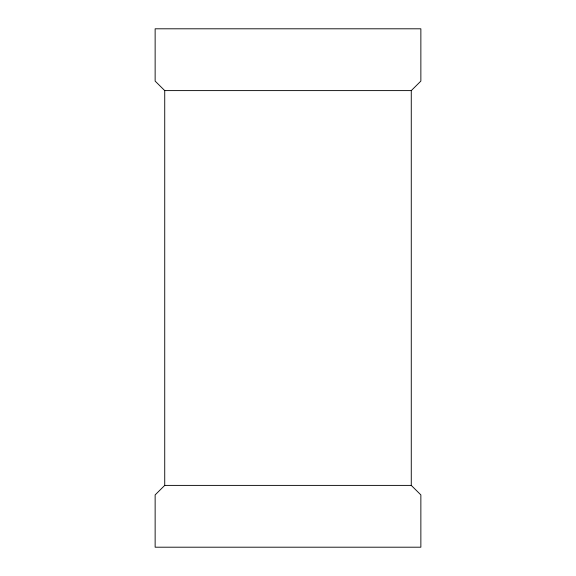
<?xml version="1.0" encoding="UTF-8"?>
<svg xmlns="http://www.w3.org/2000/svg" width="576" height="576" viewBox="0 0 576 576"><rect width="100%" height="100%" fill="white"/><g stroke="black" fill="none" stroke-linecap="round" stroke-linejoin="round"><path stroke-width="0.86" d="M411.271 90.605L420.862 81.094L420.862 28.8L155.138 28.8L155.138 81.094L164.729 90.605L411.271 90.605L411.271 485.395L420.862 494.906L420.862 547.2L155.138 547.2L155.138 494.906L164.729 485.395L411.271 485.395M164.729 90.605L164.729 485.395"/></g></svg>
